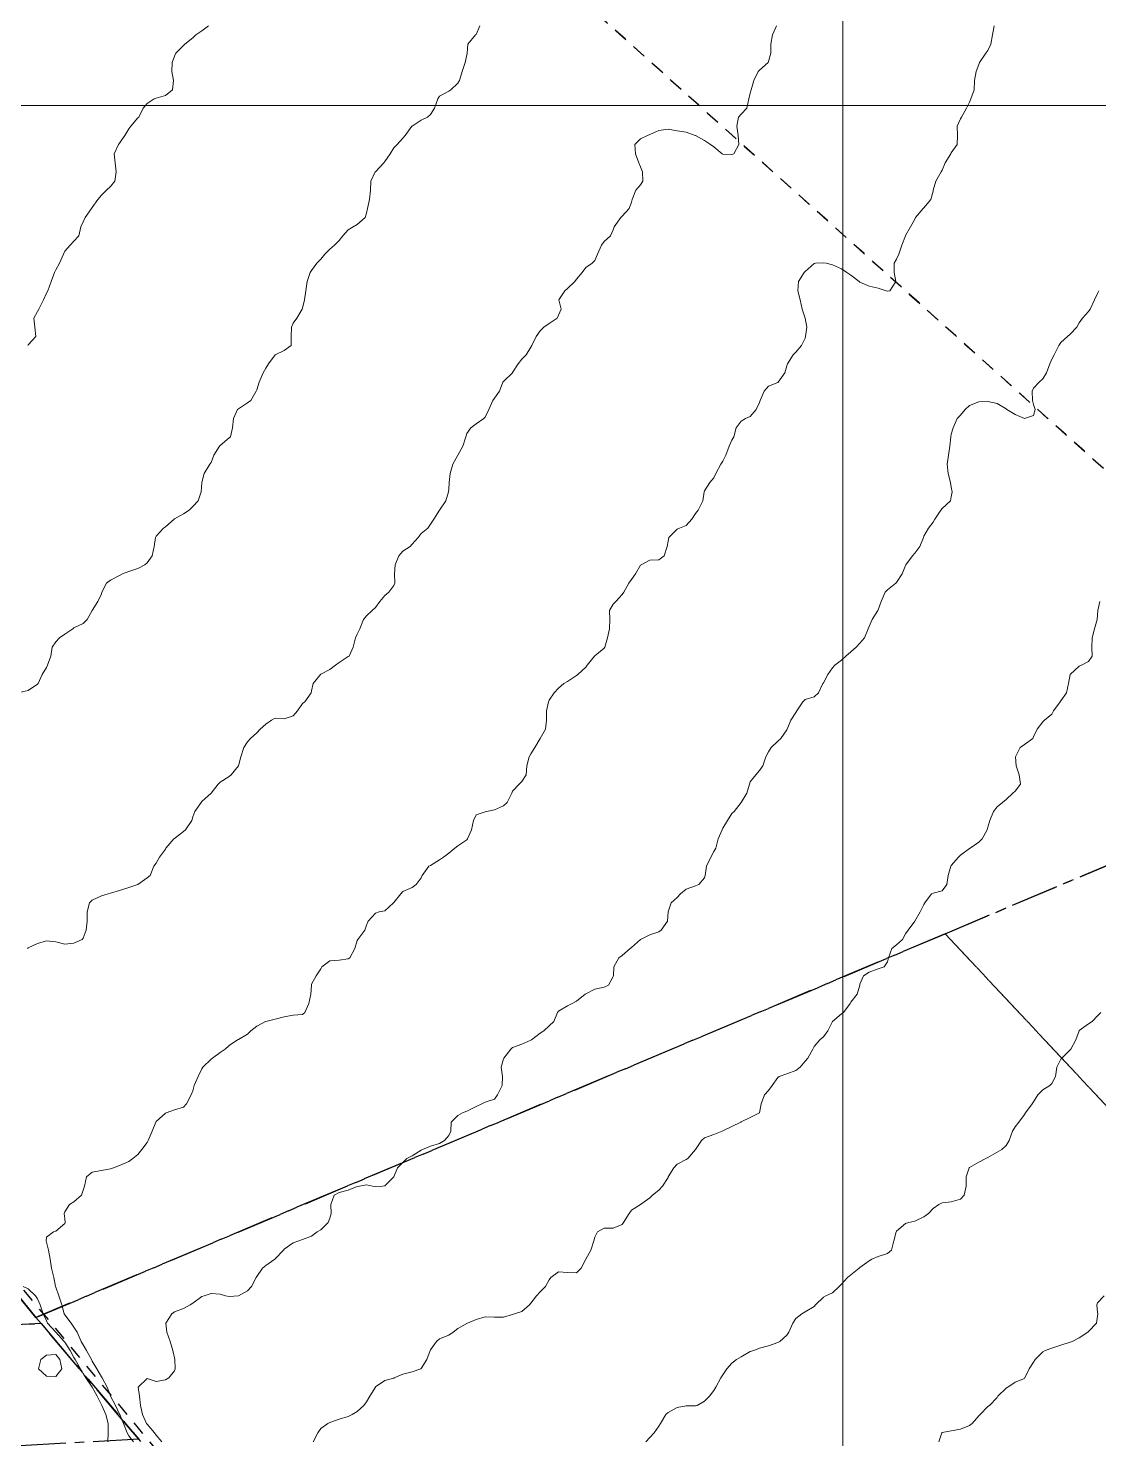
# Model space of a CAD drawing. Header units: centimetres. Extents: x 0 to 642158, y -847 to 649707.
# Drawn here: x 616722.2 to 616780.8, y 621114.4 to 621191.6 of the extents above; entities that cross this region are included whole.
import ezdxf

# ---------------------------------------------------------------- set-up
doc = ezdxf.new("R2010")
doc.units = ezdxf.units.CM
doc.header["$MEASUREMENT"] = 0
doc.linetypes.add('CENTERX2', pattern=[4, 2.5, -0.5, 0.5, -0.5])
doc.linetypes.add('JIS_02_0.7', pattern=[1.35, 0.75, -0.6])
for name, color, linetype, lineweight in [('MEV_grille', 254, 'Continuous', 9), ('WAL_parcellaire agricole', 7, 'JIS_02_0.7', 25), ('WAL_topographie 0.5', 253, 'Continuous', 20)]:
    doc.layers.add(name, color=color, linetype=linetype, lineweight=lineweight)
doc.layers.add('SPW_parcellaire cadastral', color=7, linetype='CENTERX2', lineweight=25, true_color=0xff0542)

# ---------------------------------------------------------------- blocks, each defined once
blk = doc.blocks.new('*U114')
at = {"layer": 'MEV_grille', "transparency": 33554687}
blk.add_lwpolyline([(-1338.461, 0), (1338.461, 0)], dxfattribs=at)
blk = doc.blocks.new('*U115')
at = {"layer": 'MEV_grille', "color": 0, "linetype": 'ByBlock', "lineweight": -2, "transparency": 16777216}
blk.add_blockref('*U114', (0, -1200), dxfattribs=at)
blk = doc.blocks.new('*U112')
at = {"layer": 'MEV_grille', "transparency": 33554687}
blk.add_lwpolyline([(0, 1825.476), (0, -1825.476)], dxfattribs=at)
blk = doc.blocks.new('*U113')
at = {"layer": 'MEV_grille', "color": 0, "linetype": 'ByBlock', "lineweight": -2, "transparency": 16777216}
blk.add_blockref('*U112', (1400, 0), dxfattribs=at)

msp = doc.modelspace()

# ---------------------------------------------------------------- linework, layer by layer
at = {"layer": 'SPW_parcellaire cadastral'}
for points in [[(616718.835, 621287.856), (616753.119, 621246.609), (616783.079, 621216.904), (616803.88, 621199.445), (616825.651, 621183.795), (616841.151, 621171.07), (616772.42, 621142.06), (616722.671, 621121.06), (616716.437, 621128.668)], [(616847.565, 621061.691), (616772.42, 621142.06), (616841.151, 621171.07), (616875.163, 621136.929), (616902.276, 621105.214), (616921.936, 621074.869), (616923.568, 621072.35), (616896.517, 621069.531), (616879.69, 621063.677), (616847.565, 621061.691)], [(616847.565, 621061.691), (616828.917, 621060.539), (616808.973, 621071.951), (616779.19, 621081.167), (616754.653, 621083.181), (616749.683, 621089.067), (616744.793, 621094.859), (616737.834, 621103.1), (616737.636, 621103.336), (616732.916, 621108.926), (616728.3, 621114.393), (616727.627, 621115.19), (616722.948, 621120.732), (616722.671, 621121.06), (616772.42, 621142.06), (616847.565, 621061.691)], [(616694.191, 621127.31), (616716.437, 621128.668), (616722.671, 621121.06), (616722.948, 621120.732), (616703.117, 621119.631), (616694.687, 621119.164), (616694.347, 621125.133), (616694.191, 621127.31)], [(616695.064, 621112.549), (616694.687, 621119.164), (616703.117, 621119.631), (616722.948, 621120.732), (616727.627, 621115.19), (616728.3, 621114.393), (616703.49, 621113.017), (616695.064, 621112.549)]]:
    msp.add_lwpolyline(points, dxfattribs=at)
at = {"layer": 'WAL_parcellaire agricole'}
for points in [[(616810.251, 621070.768), (616781.35, 621080.764), (616765.85, 621085.362), (616748.357, 621090.818), (616682.918, 621169.639), (616661.738, 621197.449), (616602.087, 621269.369), (616526.994, 621299.499), (616576.822, 621338.338), (616533.815, 621402.665), (616552.813, 621416.834), (616582.717, 621382.138), (616635.423, 621323.445), (616688.43, 621261.152), (616732.293, 621211.325), (616828.245, 621125.169), (616881.648, 621072.228), (616874.217, 621071.21), (616845.277, 621069.528), (616834.321, 621069.895), (616821.725, 621073.496), (616819.913, 621067.675), (616810.251, 621070.768)], [(616729.279, 621214.505), (616755.498, 621243.526), (616799.169, 621200.865), (616838.173, 621169.87), (616922.849, 621078.881), (616887.651, 621066.277), (616828.245, 621125.169), (616732.293, 621211.325), (616729.279, 621214.505)]]:
    msp.add_lwpolyline(points, dxfattribs=at)
at = {"layer": 'WAL_topographie 0.5'}
for points in [[(616746.947, 621191.75), (616746.75, 621191.281), (616746.721, 621191.25), (616746.296, 621190.75), (616746.265, 621190.25), (616746.25, 621190.166), (616746.154, 621189.75), (616745.981, 621189.25), (616745.846, 621188.75), (616745.75, 621188.603), (616745.375, 621188.25), (616745.25, 621188.181), (616744.75, 621187.9), (616744.656, 621187.75), (616744.472, 621187.25), (616744.25, 621186.887), (616744.083, 621186.75), (616743.75, 621186.579), (616743.25, 621186.264), (616743.233, 621186.25), (616742.863, 621185.75), (616742.75, 621185.591), (616742.437, 621185.25), (616742.25, 621185.07), (616742.05, 621184.75), (616741.75, 621184.321), (616741.701, 621184.25), (616741.25, 621183.763), (616741.236, 621183.75), (616740.987, 621183.25), (616740.976, 621182.75), (616740.917, 621182.25), (616740.81, 621181.75), (616740.75, 621181.5), (616740.676, 621181.25), (616740.25, 621180.868), (616740.025, 621180.75), (616739.75, 621180.578), (616739.458, 621180.25), (616739.25, 621180.008), (616739.007, 621179.75), (616738.75, 621179.532), (616738.482, 621179.25), (616738.25, 621178.986), (616738.043, 621178.75), (616737.75, 621178.363), (616737.679, 621178.25), (616737.5, 621177.75), (616737.439, 621177.25), (616737.36, 621176.75), (616737.25, 621176.3), (616737.233, 621176.25), (616736.94, 621175.75), (616736.75, 621175.484), (616736.647, 621175.25), (616736.639, 621174.75), (616736.625, 621174.25), (616736.25, 621173.977), (616735.75, 621173.75), (616735.75, 621173.75), (616735.387, 621173.25), (616735.25, 621173.021), (616735.095, 621172.75), (616734.89, 621172.25), (616734.75, 621171.821), (616734.727, 621171.75), (616734.423, 621171.25), (616734.25, 621171.107), (616733.75, 621170.795), (616733.692, 621170.75), (616733.471, 621170.25), (616733.417, 621169.75), (616733.321, 621169.25), (616733.25, 621169.191), (616732.75, 621168.786), (616732.714, 621168.75), (616732.396, 621168.25), (616732.25, 621167.85), (616732.185, 621167.75), (616731.871, 621167.25), (616731.75, 621166.75), (616731.75, 621166.75), (616731.718, 621166.25), (616731.536, 621165.75), (616731.25, 621165.45), (616731.059, 621165.25), (616730.75, 621165.047), (616730.25, 621164.762), (616730.234, 621164.75), (616729.75, 621164.321), (616729.657, 621164.25), (616729.25, 621163.827), (616729.204, 621163.75), (616729.141, 621163.25), (616729.03, 621162.75), (616728.75, 621162.354), (616728.635, 621162.25), (616728.25, 621162.042), (616727.75, 621161.888), (616727.408, 621161.75), (616727.25, 621161.664), (616726.75, 621161.417), (616726.521, 621161.25), (616726.279, 621160.75), (616726.25, 621160.667), (616726.058, 621160.25), (616725.75, 621159.75), (616725.75, 621159.75), (616725.479, 621159.25), (616725.25, 621159.046), (616724.75, 621158.802), (616724.69, 621158.75), (616724.25, 621158.461), (616723.954, 621158.25), (616723.75, 621158.03), (616723.566, 621157.75), (616723.487, 621157.25), (616723.309, 621156.75), (616723.25, 621156.632), (616723.018, 621156.25), (616722.787, 621155.75), (616722.75, 621155.712), (616722.25, 621155.371), (616721.75, 621155.264)], [(616763.187, 621191.75), (616762.967, 621191.25), (616762.868, 621190.75), (616762.884, 621190.25), (616762.75, 621189.792), (616762.724, 621189.75), (616762.25, 621189.322), (616762.185, 621189.25), (616761.954, 621188.75), (616761.791, 621188.25), (616761.75, 621188.062), (616761.676, 621187.75), (616761.562, 621187.25), (616761.25, 621186.909), (616761.104, 621186.75), (616761.017, 621186.25), (616761.097, 621185.75), (616761.127, 621185.25), (616760.856, 621184.75), (616760.75, 621184.702), (616760.25, 621184.728), (616760.21, 621184.75), (616759.75, 621185.118), (616759.571, 621185.25), (616759.25, 621185.475), (616758.75, 621185.745), (616758.734, 621185.75), (616758.25, 621185.927), (616757.75, 621186.008), (616757.25, 621186.095), (616756.75, 621186.026), (616756.25, 621185.806), (616756.132, 621185.75), (616755.75, 621185.569), (616755.431, 621185.25), (616755.471, 621184.75), (616755.658, 621184.25), (616755.75, 621184.036), (616755.857, 621183.75), (616755.866, 621183.25), (616755.75, 621183.042), (616755.481, 621182.75), (616755.292, 621182.25), (616755.25, 621182.1), (616755.133, 621181.75), (616754.75, 621181.324), (616754.673, 621181.25), (616754.302, 621180.75), (616754.25, 621180.583), (616754.1, 621180.25), (616753.75, 621179.946), (616753.605, 621179.75), (616753.39, 621179.25), (616753.25, 621178.9), (616753.1, 621178.75), (616752.75, 621178.517), (616752.559, 621178.25), (616752.25, 621177.889), (616752.161, 621177.75), (616751.75, 621177.367), (616751.604, 621177.25), (616751.279, 621176.75), (616751.4, 621176.25), (616751.25, 621175.917), (616751.185, 621175.75), (616750.75, 621175.464), (616750.45, 621175.25), (616750.25, 621175.05), (616750.03, 621174.75), (616749.796, 621174.25), (616749.75, 621174.167), (616749.491, 621173.75), (616749.25, 621173.5), (616749.056, 621173.25), (616748.75, 621172.772), (616748.733, 621172.75), (616748.25, 621172.282), (616748.221, 621172.25), (616748.022, 621171.75), (616747.75, 621171.37), (616747.675, 621171.25), (616747.45, 621170.75), (616747.25, 621170.329), (616747.175, 621170.25), (616746.75, 621169.967), (616746.454, 621169.75), (616746.25, 621169.429), (616746.192, 621169.25), (616746.025, 621168.75), (616745.75, 621168.25), (616745.75, 621168.25), (616745.479, 621167.75), (616745.332, 621167.25), (616745.276, 621166.75), (616745.25, 621166.375), (616745.238, 621166.25), (616745.096, 621165.75), (616744.75, 621165.25), (616744.75, 621165.25), (616744.438, 621164.75), (616744.25, 621164.477), (616744.111, 621164.25), (616743.75, 621163.955), (616743.583, 621163.75), (616743.25, 621163.375), (616743.143, 621163.25), (616742.75, 621163), (616742.516, 621162.75), (616742.316, 621162.25), (616742.278, 621161.75), (616742.301, 621161.25), (616742.25, 621161.118), (616741.97, 621160.75), (616741.75, 621160.573), (616741.487, 621160.25), (616741.25, 621159.917), (616741.063, 621159.75), (616740.75, 621159.45), (616740.589, 621159.25), (616740.385, 621158.75), (616740.25, 621158.456), (616740.15, 621158.25), (616740.026, 621157.75), (616739.809, 621157.25), (616739.75, 621157.225), (616739.25, 621156.896), (616739.062, 621156.75), (616738.75, 621156.528), (616738.25, 621156.262), (616738.231, 621156.25), (616737.845, 621155.75), (616737.75, 621155.361), (616737.721, 621155.25), (616737.389, 621154.75), (616737.25, 621154.658), (616736.975, 621154.25), (616736.75, 621153.977), (616736.25, 621153.825), (616735.75, 621153.861), (616735.55, 621153.75), (616735.25, 621153.536), (616734.942, 621153.25), (616734.75, 621153.058), (616734.417, 621152.75), (616734.25, 621152.568), (616734.044, 621152.25), (616733.872, 621151.75), (616733.75, 621151.25), (616733.75, 621151.25), (616733.343, 621150.75), (616733.25, 621150.669), (616732.75, 621150.35), (616732.641, 621150.25), (616732.25, 621149.75), (616732.25, 621149.75), (616731.75, 621149.288), (616731.712, 621149.25), (616731.365, 621148.75), (616731.25, 621148.45), (616731.194, 621148.25), (616730.844, 621147.75), (616730.75, 621147.659), (616730.25, 621147.279), (616730.206, 621147.25), (616729.783, 621146.75), (616729.75, 621146.691), (616729.437, 621146.25), (616729.25, 621145.929), (616729.125, 621145.75), (616728.917, 621145.25), (616728.75, 621145.112), (616728.25, 621144.75), (616728.25, 621144.75), (616727.75, 621144.591), (616727.25, 621144.432), (616726.75, 621144.285), (616726.625, 621144.25), (616726.25, 621144.128), (616725.75, 621143.891), (616725.6, 621143.75), (616725.472, 621143.25), (616725.477, 621142.75), (616725.413, 621142.25), (616725.25, 621141.825), (616725.192, 621141.75), (616724.75, 621141.552), (616724.25, 621141.496), (616723.75, 621141.618), (616723.25, 621141.677), (616722.75, 621141.533), (616722.25, 621141.285), (616722.214, 621141.25)], [(616732.117, 621191.75), (616731.75, 621191.482), (616731.423, 621191.25), (616731.25, 621191.094), (616730.81, 621190.75), (616730.75, 621190.675), (616730.325, 621190.25), (616730.25, 621190.083), (616730.114, 621189.75), (616730.11, 621189.25), (616730.198, 621188.75), (616730.146, 621188.25), (616729.75, 621187.939), (616729.25, 621187.793), (616729.143, 621187.75), (616728.75, 621187.488), (616728.542, 621187.25), (616728.29, 621186.75), (616728.25, 621186.705), (616727.865, 621186.25), (616727.75, 621186.119), (616727.526, 621185.75), (616727.25, 621185.33), (616727.179, 621185.25), (616726.95, 621184.75), (616727, 621184.25), (616727.053, 621183.75), (616726.991, 621183.25), (616726.75, 621182.955), (616726.525, 621182.75), (616726.25, 621182.488), (616726.05, 621182.25), (616725.75, 621181.809), (616725.715, 621181.75), (616725.365, 621181.25), (616725.25, 621181.019), (616725.125, 621180.75), (616725.021, 621180.25), (616724.75, 621179.955), (616724.545, 621179.75), (616724.25, 621179.408), (616724.169, 621179.25), (616723.96, 621178.75), (616723.75, 621178.402), (616723.679, 621178.25), (616723.506, 621177.75), (616723.328, 621177.25), (616723.25, 621177.118), (616723.091, 621176.75), (616722.823, 621176.25), (616722.75, 621176.107), (616722.547, 621175.75), (616722.6, 621175.25), (616722.656, 621174.75), (616722.25, 621174.286), (616722.221, 621174.25)], [(616775.095, 621191.75), (616775.01, 621191.25), (616774.92, 621190.75), (616774.75, 621190.396), (616774.633, 621190.25), (616774.295, 621189.75), (616774.25, 621189.635), (616774.115, 621189.25), (616774.021, 621188.75), (616773.994, 621188.25), (616773.821, 621187.75), (616773.75, 621187.574), (616773.588, 621187.25), (616773.313, 621186.75), (616773.25, 621186.662), (616773.066, 621186.25), (616773.08, 621185.75), (616773.069, 621185.25), (616772.75, 621184.79), (616772.723, 621184.75), (616772.42, 621184.25), (616772.25, 621183.855), (616772.189, 621183.75), (616771.9, 621183.25), (616771.764, 621182.75), (616771.75, 621182.704), (616771.625, 621182.25), (616771.25, 621181.781), (616771.213, 621181.75), (616770.788, 621181.25), (616770.75, 621181.167), (616770.523, 621180.75), (616770.25, 621180.276), (616770.234, 621180.25), (616770.047, 621179.75), (616769.875, 621179.25), (616769.75, 621178.969), (616769.629, 621178.75), (616769.618, 621178.25), (616769.713, 621177.75), (616769.383, 621177.25), (616769.25, 621177.226), (616769.179, 621177.25), (616768.75, 621177.398), (616768.25, 621177.498), (616767.75, 621177.72), (616767.708, 621177.75), (616767.25, 621178.095), (616767.032, 621178.25), (616766.75, 621178.456), (616766.25, 621178.672), (616765.908, 621178.75), (616765.75, 621178.781), (616765.321, 621178.75), (616765.25, 621178.736), (616764.75, 621178.31), (616764.707, 621178.25), (616764.382, 621177.75), (616764.352, 621177.25), (616764.476, 621176.75), (616764.593, 621176.25), (616764.75, 621175.75), (616764.75, 621175.75), (616764.844, 621175.25), (616764.777, 621174.75), (616764.75, 621174.656), (616764.559, 621174.25), (616764.25, 621173.888), (616764.09, 621173.75), (616763.782, 621173.25), (616763.75, 621173.139), (616763.641, 621172.75), (616763.274, 621172.25), (616763.25, 621172.235), (616762.75, 621172.036), (616762.506, 621171.75), (616762.29, 621171.25), (616762.25, 621171.132), (616762.079, 621170.75), (616761.75, 621170.371), (616761.484, 621170.25), (616761.25, 621170.104), (616760.984, 621169.75), (616760.85, 621169.25), (616760.75, 621169.063), (616760.603, 621168.75), (616760.417, 621168.25), (616760.25, 621167.917), (616760.148, 621167.75), (616759.87, 621167.25), (616759.75, 621167.019), (616759.531, 621166.75), (616759.25, 621166.3), (616759.225, 621166.25), (616759.15, 621165.75), (616758.896, 621165.25), (616758.75, 621165.055), (616758.554, 621164.75), (616758.25, 621164.41), (616757.887, 621164.25), (616757.75, 621164.198), (616757.286, 621163.75), (616757.25, 621163.55), (616757.206, 621163.25), (616757.042, 621162.75), (616756.75, 621162.524), (616756.25, 621162.5), (616755.783, 621162.25), (616755.75, 621162.224), (616755.477, 621161.75), (616755.25, 621161.438), (616755.109, 621161.25), (616754.839, 621160.75), (616754.75, 621160.631), (616754.402, 621160.25), (616754.25, 621160.104), (616754.057, 621159.75), (616754.066, 621159.25), (616754.048, 621158.75), (616753.943, 621158.25), (616753.792, 621157.75), (616753.75, 621157.685), (616753.25, 621157.268), (616753.235, 621157.25), (616752.831, 621156.75), (616752.75, 621156.641), (616752.322, 621156.25), (616752.25, 621156.194), (616751.75, 621155.859), (616751.555, 621155.75), (616751.25, 621155.5), (616751.03, 621155.25), (616750.75, 621154.838), (616750.716, 621154.75), (616750.609, 621154.25), (616750.604, 621153.75), (616750.546, 621153.25), (616750.25, 621152.75), (616750.25, 621152.75), (616749.964, 621152.25), (616749.75, 621151.909), (616749.66, 621151.75), (616749.532, 621151.25), (616749.484, 621150.75), (616749.25, 621150.393), (616749.107, 621150.25), (616748.75, 621149.855), (616748.706, 621149.75), (616748.458, 621149.25), (616748.25, 621149.067), (616747.75, 621148.833), (616747.312, 621148.75), (616747.25, 621148.733), (616746.75, 621148.575), (616746.602, 621148.25), (616746.5, 621147.75), (616746.283, 621147.25), (616746.25, 621147.208), (616745.75, 621146.878), (616745.588, 621146.75), (616745.25, 621146.476), (616744.962, 621146.25), (616744.75, 621146.11), (616744.25, 621145.802), (616744.164, 621145.75), (616743.803, 621145.25), (616743.75, 621145.117), (616743.475, 621144.75), (616743.25, 621144.595), (616742.75, 621144.375), (616742.635, 621144.25), (616742.25, 621143.774), (616742.228, 621143.75), (616741.75, 621143.31), (616741.45, 621143.25), (616741.25, 621143.187), (616740.838, 621142.75), (616740.75, 621142.536), (616740.659, 621142.25), (616740.272, 621141.75), (616740.25, 621141.694), (616740.112, 621141.25), (616739.836, 621140.75), (616739.75, 621140.693), (616739.25, 621140.606), (616738.75, 621140.583), (616738.315, 621140.25), (616738.25, 621140.143), (616738, 621139.75), (616737.75, 621139.292), (616737.739, 621139.25), (616737.717, 621138.75), (616737.607, 621138.25), (616737.386, 621137.75), (616737.25, 621137.645), (616736.75, 621137.604), (616736.25, 621137.506), (616735.75, 621137.378), (616735.25, 621137.261), (616735.225, 621137.25), (616734.75, 621136.993), (616734.429, 621136.75), (616734.25, 621136.565), (616733.75, 621136.277), (616733.702, 621136.25), (616733.25, 621135.944), (616733.019, 621135.75), (616732.75, 621135.566), (616732.336, 621135.25), (616732.25, 621135.194), (616731.806, 621134.75), (616731.75, 621134.661), (616731.541, 621134.25), (616731.33, 621133.75), (616731.25, 621133.469), (616731.158, 621133.25), (616730.903, 621132.75), (616730.75, 621132.56), (616730.25, 621132.421), (616729.788, 621132.25), (616729.75, 621132.236), (616729.25, 621131.781), (616729.229, 621131.75), (616729.02, 621131.25), (616728.802, 621130.75), (616728.75, 621130.643), (616728.46, 621130.25), (616728.25, 621129.974), (616727.979, 621129.75), (616727.75, 621129.597), (616727.25, 621129.367), (616726.906, 621129.25), (616726.75, 621129.202), (616726.25, 621129.105), (616725.75, 621129.004), (616725.444, 621128.75), (616725.319, 621128.25), (616725.25, 621128.017), (616725.159, 621127.75), (616724.75, 621127.383), (616724.5, 621127.25), (616724.25, 621126.844), (616724.212, 621126.75), (616724.25, 621126.45), (616724.266, 621126.25), (616724.25, 621126.197), (616723.75, 621125.778), (616723.625, 621125.75), (616723.25, 621125.45), (616723.236, 621125.25), (616723.25, 621125.187), (616723.363, 621124.75), (616723.442, 621124.25), (616723.53, 621123.75), (616723.649, 621123.25), (616723.743, 621122.75), (616723.75, 621122.726), (616723.93, 621122.25), (616724.081, 621121.75), (616724.215, 621121.25), (616724.25, 621121.196), (616724.591, 621120.75), (616724.75, 621120.521), (616724.918, 621120.25), (616725.153, 621119.75), (616725.25, 621119.561), (616725.432, 621119.25), (616725.702, 621118.75), (616725.75, 621118.664), (616726.001, 621118.25), (616726.25, 621117.806), (616726.284, 621117.75), (616726.558, 621117.25), (616726.75, 621116.761), (616726.755, 621116.75), (616727.029, 621116.25), (616727.25, 621115.767), (616727.259, 621115.75), (616727.459, 621115.25), (616727.662, 621114.75), (616727.75, 621114.589), (616727.998, 621114.25)], [(616780.82, 621177.25), (616780.75, 621177.1), (616780.587, 621176.75), (616780.342, 621176.25), (616780.25, 621176.115), (616779.922, 621175.75), (616779.75, 621175.487), (616779.618, 621175.25), (616779.25, 621174.871), (616779.112, 621174.75), (616778.75, 621174.411), (616778.634, 621174.25), (616778.372, 621173.75), (616778.25, 621173.512), (616778.144, 621173.25), (616777.952, 621172.75), (616777.75, 621172.432), (616777.556, 621172.25), (616777.25, 621171.922), (616777.168, 621171.75), (616777.19, 621171.25), (616777.25, 621171.023), (616777.341, 621170.75), (616777.25, 621170.417), (616776.75, 621170.257), (616776.25, 621170.481), (616775.794, 621170.75), (616775.75, 621170.785), (616775.25, 621171.083), (616774.75, 621171.193), (616774.25, 621171.176), (616773.75, 621170.961), (616773.507, 621170.75), (616773.25, 621170.435), (616773.071, 621170.25), (616772.856, 621169.75), (616772.75, 621169.4), (616772.715, 621169.25), (616772.677, 621168.75), (616772.599, 621168.25), (616772.518, 621167.75), (616772.58, 621167.25), (616772.707, 621166.75), (616772.75, 621166.5), (616772.788, 621166.25), (616772.75, 621165.964), (616772.702, 621165.75), (616772.25, 621165.338), (616772.177, 621165.25), (616771.856, 621164.75), (616771.75, 621164.589), (616771.494, 621164.25), (616771.25, 621163.815), (616771.219, 621163.75), (616771.027, 621163.25), (616770.75, 621162.879), (616770.632, 621162.75), (616770.261, 621162.25), (616770.25, 621162.217), (616770.061, 621161.75), (616769.75, 621161.29), (616769.708, 621161.25), (616769.25, 621160.883), (616769.139, 621160.75), (616768.917, 621160.25), (616768.75, 621159.781), (616768.733, 621159.75), (616768.417, 621159.25), (616768.25, 621158.868), (616768.201, 621158.75), (616768, 621158.25), (616767.75, 621157.96), (616767.54, 621157.75), (616767.25, 621157.485), (616766.983, 621157.25), (616766.75, 621157.038), (616766.385, 621156.75), (616766.25, 621156.615), (616765.993, 621156.25), (616765.75, 621155.8), (616765.724, 621155.75), (616765.474, 621155.25), (616765.25, 621155.033), (616764.75, 621154.871), (616764.629, 621154.75), (616764.295, 621154.25), (616764.25, 621154.171), (616763.974, 621153.75), (616763.766, 621153.25), (616763.75, 621153.219), (616763.424, 621152.75), (616763.25, 621152.596), (616762.89, 621152.25), (616762.75, 621152.016), (616762.602, 621151.75), (616762.446, 621151.25), (616762.25, 621151), (616762.063, 621150.75), (616761.75, 621150.375), (616761.701, 621150.25), (616761.564, 621149.75), (616761.25, 621149.25), (616761.25, 621149.25), (616760.861, 621148.75), (616760.75, 621148.645), (616760.5, 621148.25), (616760.25, 621147.833), (616760.212, 621147.75), (616759.985, 621147.25), (616759.858, 621146.75), (616759.75, 621146.568), (616759.587, 621146.25), (616759.355, 621145.75), (616759.278, 621145.25), (616759.25, 621145.113), (616758.942, 621144.75), (616758.75, 621144.687), (616758.25, 621144.5), (616757.94, 621144.25), (616757.75, 621144.046), (616757.417, 621143.75), (616757.25, 621143.25), (616757.25, 621143.25), (616757.213, 621142.75), (616756.867, 621142.25), (616756.75, 621142.165), (616756.25, 621142), (616755.75, 621141.75), (616755.75, 621141.75), (616755.25, 621141.315), (616755.173, 621141.25), (616754.75, 621140.871), (616754.566, 621140.75), (616754.286, 621140.25), (616754.261, 621139.75), (616754.25, 621139.712), (616753.989, 621139.25), (616753.75, 621139.138), (616753.25, 621139.03), (616752.75, 621138.774), (616752.722, 621138.75), (616752.25, 621138.364), (616752, 621138.25), (616751.75, 621138.107), (616751.25, 621137.815), (616751.203, 621137.75), (616751, 621137.25), (616750.75, 621137.015), (616750.45, 621136.75), (616750.25, 621136.61), (616749.78, 621136.25), (616749.75, 621136.226), (616749.25, 621136.022), (616748.75, 621135.825), (616748.656, 621135.75), (616748.265, 621135.25), (616748.25, 621135.208), (616748.122, 621134.75), (616748.186, 621134.25), (616748.171, 621133.75), (616747.917, 621133.25), (616747.75, 621133.009), (616747.25, 621132.845), (616747.066, 621132.75), (616746.75, 621132.61), (616746.25, 621132.355), (616746, 621132.25), (616745.75, 621132.114), (616745.386, 621131.75), (616745.37, 621131.25), (616745.25, 621131.011), (616745.028, 621130.75), (616744.75, 621130.587), (616744.25, 621130.426), (616743.822, 621130.25), (616743.75, 621130.216), (616743.25, 621129.913), (616742.97, 621129.75), (616742.75, 621129.546), (616742.454, 621129.25), (616742.25, 621128.75), (616742.25, 621128.75), (616741.75, 621128.269), (616741.625, 621128.25), (616741.25, 621128.219), (616741.083, 621128.25), (616740.75, 621128.32), (616740.375, 621128.25), (616740.25, 621128.226), (616739.75, 621128.024), (616739.25, 621127.907), (616738.992, 621127.75), (616738.804, 621127.25), (616738.815, 621126.75), (616738.75, 621126.485), (616738.655, 621126.25), (616738.25, 621125.864), (616738.05, 621125.75), (616737.75, 621125.508), (616737.25, 621125.327), (616737.05, 621125.25), (616736.75, 621125.138), (616736.25, 621124.791), (616736.212, 621124.75), (616735.75, 621124.264), (616735.734, 621124.25), (616735.25, 621123.901), (616735.064, 621123.75), (616734.75, 621123.31), (616734.72, 621123.25), (616734.458, 621122.75), (616734.25, 621122.523), (616733.75, 621122.25), (616733.75, 621122.25), (616733.25, 621122.202), (616733.036, 621122.25), (616732.75, 621122.33), (616732.25, 621122.37), (616731.868, 621122.25), (616731.75, 621122.207), (616731.25, 621121.838), (616731.1, 621121.75), (616730.75, 621121.548), (616730.25, 621121.359), (616730.11, 621121.25), (616729.773, 621120.75), (616729.836, 621120.25), (616730.022, 621119.75), (616730.152, 621119.25), (616730.25, 621118.85), (616730.273, 621118.75), (616730.294, 621118.25), (616730.25, 621118.147), (616729.936, 621117.75), (616729.75, 621117.639), (616729.25, 621117.562), (616728.75, 621117.711), (616728.27, 621117.25), (616728.329, 621116.75), (616728.392, 621116.25), (616728.499, 621115.75), (616728.724, 621115.25), (616728.75, 621115.212), (616729.152, 621114.75), (616729.25, 621114.625), (616729.552, 621114.25)], [(616780.875, 621160.25), (616780.766, 621159.75), (616780.75, 621159.5), (616780.734, 621159.25), (616780.589, 621158.75), (616780.447, 621158.25), (616780.438, 621157.75), (616780.453, 621157.25), (616780.25, 621156.967), (616779.865, 621156.75), (616779.75, 621156.703), (616779.25, 621156.25), (616779.25, 621156.25), (616779.167, 621155.75), (616779.044, 621155.25), (616778.75, 621154.8), (616778.713, 621154.75), (616778.345, 621154.25), (616778.25, 621154.076), (616777.855, 621153.75), (616777.75, 621153.659), (616777.44, 621153.25), (616777.25, 621152.827), (616777.213, 621152.75), (616776.75, 621152.421), (616776.518, 621152.25), (616776.264, 621151.75), (616776.301, 621151.25), (616776.462, 621150.75), (616776.529, 621150.25), (616776.25, 621149.87), (616776.107, 621149.75), (616775.75, 621149.409), (616775.544, 621149.25), (616775.25, 621149.012), (616775.054, 621148.75), (616774.859, 621148.25), (616774.75, 621147.893), (616774.709, 621147.75), (616774.431, 621147.25), (616774.25, 621147.069), (616773.781, 621146.75), (616773.75, 621146.725), (616773.25, 621146.363), (616773.144, 621146.25), (616772.75, 621145.802), (616772.718, 621145.75), (616772.568, 621145.25), (616772.507, 621144.75), (616772.25, 621144.411), (616771.75, 621144.282), (616771.667, 621144.25), (616771.297, 621143.75), (616771.25, 621143.656), (616771.047, 621143.25), (616770.75, 621142.75), (616770.75, 621142.75), (616770.395, 621142.25), (616770.25, 621142.046), (616770.079, 621141.75), (616769.75, 621141.445), (616769.5, 621141.25), (616769.309, 621140.75), (616769.25, 621140.528), (616769.071, 621140.25), (616768.75, 621140.138), (616768.25, 621139.948), (616767.946, 621139.75), (616767.75, 621139.292), (616767.737, 621139.25), (616767.6, 621138.75), (616767.25, 621138.313), (616767.21, 621138.25), (616766.85, 621137.75), (616766.75, 621137.676), (616766.25, 621137.25), (616766.25, 621137.25), (616765.986, 621136.75), (616765.75, 621136.41), (616765.559, 621136.25), (616765.25, 621135.889), (616765.174, 621135.75), (616764.906, 621135.25), (616764.75, 621135.083), (616764.48, 621134.75), (616764.25, 621134.58), (616763.75, 621134.384), (616763.333, 621134.25), (616763.25, 621134.192), (616762.955, 621133.75), (616762.75, 621133.483), (616762.531, 621133.25), (616762.355, 621132.75), (616762.25, 621132.25), (616762.25, 621132.25), (616761.75, 621132.006), (616761.25, 621131.761), (616761.226, 621131.75), (616760.75, 621131.512), (616760.25, 621131.266), (616760.219, 621131.25), (616759.75, 621131.071), (616759.25, 621130.89), (616759.074, 621130.75), (616758.75, 621130.25), (616758.75, 621130.25), (616758.33, 621129.75), (616758.25, 621129.702), (616757.75, 621129.441), (616757.564, 621129.25), (616757.262, 621128.75), (616757.25, 621128.726), (616756.947, 621128.25), (616756.75, 621128.033), (616756.41, 621127.75), (616756.25, 621127.607), (616755.75, 621127.25), (616755.75, 621127.25), (616755.25, 621126.936), (616755.123, 621126.75), (616754.818, 621126.25), (616754.75, 621126.143), (616754.25, 621125.954), (616753.75, 621125.939), (616753.396, 621125.75), (616753.25, 621125.458), (616753.194, 621125.25), (616753.034, 621124.75), (616752.75, 621124.25), (616752.75, 621124.25), (616752.507, 621123.75), (616752.25, 621123.506), (616751.75, 621123.513), (616751.25, 621123.55), (616750.846, 621123.25), (616750.75, 621123.125), (616750.542, 621122.75), (616750.25, 621122.458), (616750.058, 621122.25), (616749.75, 621121.836), (616749.679, 621121.75), (616749.25, 621121.384), (616748.857, 621121.25), (616748.75, 621121.222), (616748.25, 621121.074), (616747.75, 621121.067), (616747.25, 621121.089), (616746.75, 621120.95), (616746.276, 621120.75), (616746.25, 621120.735), (616745.75, 621120.462), (616745.488, 621120.25), (616745.25, 621120.094), (616744.75, 621119.89), (616744.588, 621119.75), (616744.25, 621119.287), (616744.231, 621119.25), (616744.057, 621118.75), (616743.75, 621118.268), (616743.719, 621118.25), (616743.25, 621118.09), (616742.75, 621117.964), (616742.276, 621117.75), (616742.25, 621117.74), (616741.75, 621117.601), (616741.25, 621117.265), (616741.238, 621117.25), (616740.935, 621116.75), (616740.75, 621116.435), (616740.607, 621116.25), (616740.25, 621115.912), (616739.977, 621115.75), (616739.75, 621115.634), (616739.25, 621115.494), (616738.75, 621115.303), (616738.639, 621115.25), (616738.25, 621114.981), (616738.088, 621114.75), (616737.837, 621114.25)], [(616780.924, 621137.75), (616780.75, 621137.568), (616780.458, 621137.25), (616780.25, 621137.122), (616779.75, 621136.767), (616779.736, 621136.75), (616779.558, 621136.25), (616779.285, 621135.75), (616779.25, 621135.71), (616778.79, 621135.25), (616778.75, 621135.2), (616778.531, 621134.75), (616778.456, 621134.25), (616778.25, 621133.861), (616778.139, 621133.75), (616777.75, 621133.509), (616777.491, 621133.25), (616777.25, 621132.861), (616777.179, 621132.75), (616776.813, 621132.25), (616776.75, 621132.159), (616776.45, 621131.75), (616776.25, 621131.5), (616776.088, 621131.25), (616775.917, 621130.75), (616775.75, 621130.464), (616775.51, 621130.25), (616775.25, 621130.109), (616774.75, 621129.806), (616774.641, 621129.75), (616774.25, 621129.559), (616773.75, 621129.267), (616773.734, 621129.25), (616773.57, 621128.75), (616773.557, 621128.25), (616773.445, 621127.75), (616773.25, 621127.534), (616772.75, 621127.38), (616772.25, 621127.338), (616772.066, 621127.25), (616771.75, 621127.019), (616771.509, 621126.75), (616771.25, 621126.562), (616770.75, 621126.331), (616770.417, 621126.25), (616770.25, 621126.198), (616769.75, 621125.775), (616769.732, 621125.75), (616769.596, 621125.25), (616769.469, 621124.75), (616769.25, 621124.554), (616768.75, 621124.402), (616768.4, 621124.25), (616768.25, 621124.167), (616767.75, 621123.788), (616767.7, 621123.75), (616767.25, 621123.395), (616767.078, 621123.25), (616766.75, 621122.888), (616766.621, 621122.75), (616766.25, 621122.401), (616765.893, 621122.25), (616765.75, 621122.163), (616765.318, 621121.75), (616765.25, 621121.667), (616764.75, 621121.363), (616764.575, 621121.25), (616764.25, 621121.009), (616764.071, 621120.75), (616763.864, 621120.25), (616763.75, 621120.083), (616763.369, 621119.75), (616763.25, 621119.696), (616762.75, 621119.513), (616762.25, 621119.371), (616761.942, 621119.25), (616761.75, 621119.189), (616761.25, 621118.907), (616761, 621118.75), (616760.75, 621118.56), (616760.461, 621118.25), (616760.25, 621117.911), (616760.145, 621117.75), (616759.864, 621117.25), (616759.75, 621117.058), (616759.528, 621116.75), (616759.25, 621116.487), (616758.841, 621116.25), (616758.75, 621116.214), (616758.25, 621116.215), (616757.75, 621116.125), (616757.25, 621115.85), (616757.128, 621115.75), (616756.843, 621115.25), (616756.75, 621115.118), (616756.491, 621114.75), (616756.25, 621114.49), (616756.043, 621114.25)], [(616721.977, 621122.75), (616722.25, 621122.633), (616722.643, 621122.25), (616722.75, 621122.085), (616722.902, 621121.75), (616723.071, 621121.25), (616723.25, 621120.869), (616723.311, 621120.75), (616723.75, 621120.251), (616723.751, 621120.25), (616724.209, 621119.75), (616724.25, 621119.708), (616724.537, 621119.25), (616724.75, 621118.868), (616724.823, 621118.75), (616725.1, 621118.25), (616725.25, 621117.995), (616725.395, 621117.75), (616725.743, 621117.25), (616725.75, 621117.242), (616726.02, 621116.75), (616726.25, 621116.285), (616726.267, 621116.25), (616726.491, 621115.75), (616726.624, 621115.25), (616726.624, 621114.75), (616726.596, 621114.25)], [(616781.107, 621122.25), (616780.75, 621121.855), (616780.708, 621121.75), (616780.75, 621121.35), (616780.764, 621121.25), (616780.75, 621121.125), (616780.698, 621120.75), (616780.25, 621120.286), (616780.213, 621120.25), (616779.75, 621119.938), (616779.355, 621119.75), (616779.25, 621119.71), (616778.75, 621119.55), (616778.25, 621119.383), (616777.889, 621119.25), (616777.75, 621119.172), (616777.328, 621118.75), (616777.25, 621118.618), (616777.017, 621118.25), (616776.767, 621117.75), (616776.75, 621117.727), (616776.25, 621117.51), (616775.844, 621117.25), (616775.75, 621117.198), (616775.302, 621116.75), (616775.25, 621116.687), (616774.83, 621116.25), (616774.75, 621116.185), (616774.328, 621115.75), (616774.25, 621115.667), (616773.882, 621115.25), (616773.75, 621115.148), (616773.25, 621114.943), (616772.75, 621114.857), (616772.25, 621114.766), (616772.235, 621114.75), (616772.067, 621114.25)], [(616724.089, 621118.25), (616723.75, 621117.829), (616723.25, 621117.845), (616722.814, 621118.25), (616722.943, 621118.75), (616723.25, 621118.989), (616723.75, 621119.03), (616723.985, 621118.75), (616724.089, 621118.25)]]:
    msp.add_lwpolyline(points, dxfattribs=at)

# ---------------------------------------------------------------- block references
at = {"layer": 'MEV_grille', "transparency": 33554687}
for name, p in [('*U113', (615366.814, 620593.644)), ('*U115', (616669.481, 622387.381))]:
    msp.add_blockref(name, p, dxfattribs=at)

doc.saveas('drawing.dxf')
